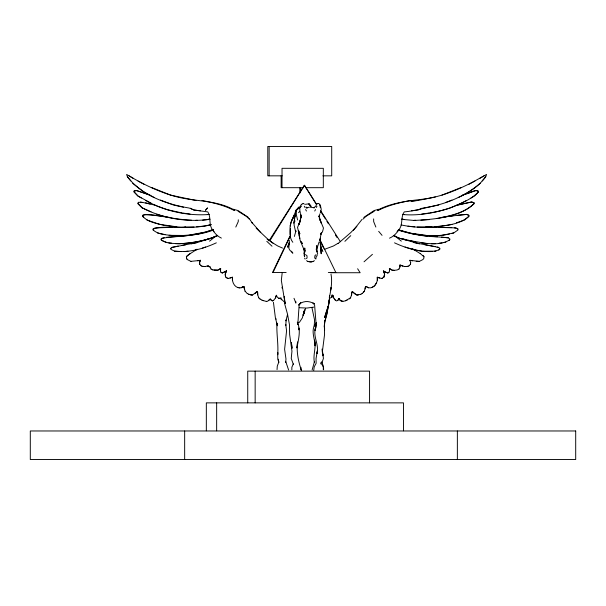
<?xml version="1.0" encoding="UTF-8"?>
<svg xmlns="http://www.w3.org/2000/svg" width="606" height="606" viewBox="0 0 606 606"><rect width="100%" height="100%" fill="white"/><g stroke="black" fill="none" stroke-linecap="round" stroke-linejoin="round"><path stroke-width="0.91" d="M316.287 256.224L315.84 259.095M289.365 240.332L288.85 248.308L289.812 250.142L292.857 253.194L291.478 251.187M399.006 269.064L399.968 266.882L400.013 265.057L402.884 266.239M284.532 299.705L284.828 304.432L287.494 314.06L289.441 324.604L289.63 334.512L291.956 351.154L291.244 358.441L293.342 364.357L293.327 363.888L291.88 367.175L291.842 369.819M238.294 219.796L238.256 221.599L235.802 227.053M319.059 217.145L319.089 215.85M324.46 322.24L324.505 320.657L324.483 326.286L324.407 324.172M238.075 287.661C233.764 286.343 231.871 281.267 232.477 277.131L230.007 278.025M290.388 228.629C290.077 233.333 289.57 238.363 292.819 242.271M321.195 233.204L319.915 240.165L320.332 238.294M232.401 280.222L232.552 277.321L228.227 278.449M329.512 297.591L329.013 302.296M345.564 300.72L350.526 297.834L351.578 294.857L351.753 292.077L352.419 291.584L354.48 293.66L356.889 295.031L360.767 294.289M277.04 369.592L277.283 366.122L278.896 361.797L278.775 362.343L277.76 358.752L277.76 352.533L277.7 354.745C278.563 344.147 276.366 333.52 276.957 323.081L277.298 324.255M351.586 294.902L351.791 292.236L352.457 291.751L356.896 295.077L358.297 295.024M329.103 300.099L328.763 304.432L324.574 323.786M329.331 297.887L329.482 295.933L329.528 297.175M333.709 297.97L332.883 295.342L331.868 297.114L332.111 295.039L331.868 297.114L329.55 298.432M220.569 269.125L220.379 270.753L221.069 272.503M294.569 218.917L295.001 215.198M294.743 216.819L294.077 224.955L295.433 230.924L295.986 231.378M315.696 328.217L316.067 323.627L314.605 305.015L312.923 303.045L314.446 303.697C309.719 301.394 305.841 300.531 300.803 303.045L299.144 305.015L297.811 324.619L297.387 322.407C301.197 330.899 298.288 339.383 297.016 347.92L297.554 341.951C296.273 351.806 298.425 361.471 301.379 370.44L300.993 368.781L301.114 369.289M379.75 278.086L377.311 277.321C378.144 282.426 374.122 288.926 368.387 287.752L366.418 286.547L365.426 286.82L364.441 291.138L362.093 293.607M328.831 303.561L328.77 304.098L329.361 299.379M320.294 207.676L320.006 204.722M301.144 216.683L301.265 215.789L300.962 217.539M220.41 270.814L220.728 268.519L217.872 270.215L212.895 269.92M365.198 288.941L365.426 286.82M315.734 328.028L316.271 322.559L315.067 330.52L315.453 327.99C312.855 337.004 319.286 344.359 317.036 353.465L317.377 350.677L316.037 358.654L316.143 363.282L314.219 366.804L313.741 370.44M316.234 249.823L316.764 245.559L316.93 251.937L316.627 250.217L317.68 253.952M410.656 262.55L410.391 264.299L409.095 265.769M410.406 264.36L410.679 262.633L409.83 260.292L419.276 261.413L422.844 259.595L423.761 258.55L423.98 256.739L423.094 255.482M421.587 242.945C430.836 243.756 441.683 245.248 449.773 239.764L449.879 238.953L448.288 237.802L432.987 236.484M141.334 197.988L137.948 196.033L134.002 191.86L134.123 190.958L136.577 190.526L148.425 194.518M304.227 310.848L302.394 317.824L299.417 322.331A1.682 0.765 1.9 0 1 297.561 322.331L297.319 322.157M290.88 222.993L290.024 227.659L290.229 235.211M295.986 230.841L294.365 236.454M303.568 314.446L303.432 315.12L304.666 309.984L303.182 315.059L304.674 310.022M323.293 369.819L323.316 367.175L321.68 363.888M299.379 224.114L299.493 223.561M300.811 218.41L301.447 215.509M282.207 272.594L281.335 280.366L285.055 303.561L284.297 296.47L284.335 297.887M312.113 369.978L314.446 361.661L314.37 362.267C312.825 355.025 316.408 347.526 314.537 340.148L315.15 345.761C314.87 338.959 310.878 331.005 314.878 324.718L314.234 326.111L314.559 319.907L311.893 307.439M329.512 296.872C331.02 289.41 332.459 281.57 330.982 274.01M304.136 311.219L303.25 315.302L305.553 308.666M295.781 212.638L296.243 210.562L295.781 212.638L297.629 219.986M316.385 250.452L319.059 242.044M295.099 216.721L296.016 212.812M321.21 232.992L320.862 234.393L321.377 232.719M328.55 304L327.013 314.037L324.505 321.975M299.394 223.046L299.122 223.909L300.508 219.758L299.159 223.978L300.94 217.145L300.531 213.713L301.174 216.016L300.947 215.221M434.252 251.308L438.759 249.96L439.744 249.324L439.623 248.112M293.539 223.22L294.493 219.607L294.917 221.417M287.509 314.514L285.926 320.885L286.176 319.907L285.774 325.475L285.737 324.445L286.577 330.838L284.608 349.261L285.979 358.987L285.684 362.267L285.797 361.661L288.592 369.978M318.998 216.645L319.991 213.713M290.077 225.977L291.259 221.766M303.894 253.952L304.856 250.217L304.507 251.937L304.757 247.998L305.053 251.914M295.349 211.744L295.887 210.04M290.956 222.311L294.19 215.365M320.847 211.411L321.233 209.237L320.498 206.025M275.503 297.97L276.412 295.342M482.171 180.899L485.709 176.785L486.573 174.422L468.938 184.262M300.576 206.025L299.818 207.608L299.864 211.411M300.402 206.904L300.841 205.729M197.685 260.792L200.397 260.292L199.525 262.55L199.76 264.299L201.056 265.769M200.397 260.292L199.556 262.633L199.783 264.36M287.585 246.687L289.373 242.43M225.447 276.238L225.258 274.124L226.538 270.784L225.235 274.071L225.424 276.177L225.94 277.283L228.25 278.502M296.122 210.433L291.766 220.425L293.736 217.198M299.197 223.409L299.462 222.781L298.834 224.152L299.925 221.682L297.538 227.417L298.788 232.651L299.955 233.719L299.311 232.719M288.607 245.316L287.774 247.271L289.471 243.415M321.9 362.873L323.415 358.441L322.468 350.957L324.558 334.565L324.483 326.134M308.855 204.184L309.03 203.813L305.401 204.305M273.018 272.511L289.963 236.719M289.835 236.363L272.526 272.511L286.146 272.511M376.508 282.722L374.584 285.827L371.486 287.661M377.318 280.169L377.265 277.131L381.53 278.502L383.863 277.222L384.621 274.071L383.378 270.784M383.871 277.283L384.628 274.124L383.424 270.996L386.196 272.639M297.031 209.835L298.493 207.616M331.868 297.114L332.853 295.205L333.701 297.925L335.504 300.349L336.527 300.909L337.784 300.44L338.936 298.637L337.784 300.44M316.302 207.472L316.976 206.229M297.152 209.691L298 208.123L296.592 209.85M314.741 211.04L315.544 209.562M320.279 212.608L320.718 211.827M316.953 256.02L317.256 254.747M269.935 240.627L304.424 185.247L316.59 204.336M170.672 248.619L170.975 248.134M268.958 240.915L304.424 185.247L316.423 204.51M186.406 256.808L187.322 255.543L197.056 249.233M397.074 231.697L398.15 230.257M298.841 207.32L297.152 209.562L299.114 206.835M212.941 230.174C196.412 236.643 178.278 235.226 161.347 238.469L161.105 239.764L162.09 240.552L166.794 242.544M478.498 191.791L474.437 196.033L471.006 197.988M269.738 299.281L267.572 301.288L266.299 301.379M474.089 203.593C460.643 216.516 438.676 218.645 420.905 220.145M353.404 230.295L362.07 219.349M363.577 292.092L364.433 291.092M153.083 229.121L154.992 227.917L172.452 227.333M485.709 176.763C478.831 186.194 468.809 192.776 458.257 197.533M321.029 233.666L322.513 231.818L323.46 228.03L319.301 218.137L320.733 221.448L319.097 216.077M268.738 300.606L270.329 298.803L271.39 300.485L272.647 300.909L273.67 300.349L275.48 297.925L276.344 295.205L277.343 297.167L278.692 298.303L281.07 297.872M448.955 216.304L466.65 214.372L468.892 215.319L468.923 216.304C459.848 224.69 446.236 225.424 434.517 226.818M468.923 216.304L464.605 220.031L456.439 222.811M356.843 226.311L350.692 232.651L338.087 243.536M298.516 212.691L299.72 211.494M344.89 241.332L350.753 235.658M363.1 219.061L365.948 216.357L374.349 211.191M254.876 293.713L257.012 291.751L257.648 292.236L257.739 294.902L258.762 297.834M349.268 298.925L350.518 297.788M372.44 254.331L364.039 261.8M209.547 241.143L216.092 235.908M297.675 209.176L301.182 206.464M142.698 215.365L144.963 214.418L162.59 216.304M480.225 183.353C464.166 197.026 443.683 205.048 422.95 208.04M363.797 217.433L374.099 210.547L378.932 209.229M301.205 204.722L301.773 204.275M301.023 205.093L302.864 203.374L303.28 203.616M448.751 240.521L449.758 239.734M213.441 237.476L214.721 236.499M315.984 254.694L314.878 255.755L314.703 258.042L315.385 258.52M296.599 209.471L300.849 206.548M178.247 246.066L172.028 247.377L170.657 248.589L170.854 249.324L174.589 251.157L180.823 251.498M317.961 203.404L316.749 204.237L315.696 206.305L313.794 207.714L314.325 207.843L310.242 207.176M190.216 253.513L186.383 256.739L186.58 258.61L187.466 259.656L191.011 261.413M219.955 268.769L217.849 270.155L214.244 270.102M438.744 249.93L439.729 249.293M226.538 270.784L222.25 273.041L221.046 272.442M304.424 254.747L304.098 255.187L304.689 256.376M138.047 202.715L138.691 202.313M314.453 260.709C312.181 262.163 308.78 262.148 306.5 260.709M241.12 287.752L243.127 286.547L244.066 286.82L244.301 288.941M479.907 178.3L483.997 175.861M338.148 243.233L333.497 245.968L324.248 249.445M318.142 203.616L318.567 203.374L319.529 204.161L320.657 206.904M226.614 270.996L222.22 272.98M377.674 210.115C392.249 202.434 408.906 200.866 424.927 198.95C442.638 196.45 459.128 189.125 474.907 181.05M377.78 210.615C387.885 205.373 399.271 202.699 410.413 200.48M247.286 293.562L251.058 295.077L252.46 295.077L256.936 291.584L257.565 292.077L257.717 294.857M360.775 294.342L362.085 293.562M273.647 300.303L272.617 300.864L271.367 300.44L270.624 299.235M389.514 238.173C394.029 236.272 397.278 232.477 399.846 228.432C402.914 223.25 400.68 216.827 404.232 211.903C416.064 210.858 427.056 207.047 438.752 205.04M161.363 238.499L164.241 237.719M409.08 265.708L408.027 266.337L404.831 266.549M194.829 250.392L197.079 249.293M398.99 269.003L397.119 269.981L394.392 270.321L392.12 270.155L390.037 268.769M466.355 200.548C455.061 206.744 442.804 210.956 430.055 212.903M208.706 265.549L205.252 266.549L202.086 266.276M422.124 208.169L418.269 209.994L411.58 210.812M216.334 242.839C203.358 248.763 188.936 252.96 174.573 251.134M387.666 272.98L388.855 272.442M461.492 187.398L441.971 195.124M213.403 229.538C200.881 234.454 187.148 235.666 173.793 235.719C166.839 234.689 158.658 235.007 153.144 229.969M213.38 229.439L205.555 232.022L191.966 234.598M445.38 202.586L451.947 200.078M211.35 238.181L214.501 237.014M465.552 193.95C469.097 194.041 476.278 187.89 478.505 191.86C470.938 199.98 459.772 203.783 449.796 208.169C434.638 212.797 418.61 216.016 402.71 214.501M462.34 195.162L475.945 190.595L478.384 191.019M202.396 248.096L205.631 247.021M181.739 245.407L197.033 242.597L208.881 238.878M347.124 300.167C344.329 301.417 340.527 302.356 338.974 298.803M313.014 261.459L310.999 262.05L307.757 261.459M203.98 240.347L210.562 238.476M198.723 233.878L202.904 232.734M365.463 286.994L366.456 286.721L368.403 287.805M451.606 233.461L453.682 232.924M458.121 204.873L471.566 201.965L474.006 202.662L474.104 203.646C464.537 213.168 449.94 215.789 437.131 218.486M455.424 205.593L471.582 202.018L474.021 202.715M211.153 224.72C195.95 228.432 179.952 227.697 164.574 225.47C157.045 223.364 148.106 222.463 142.637 216.259M191.231 243.87L197.003 242.559M435.366 196.942L417.837 200.518L410.966 201.253L416.375 200.503M211.13 224.621L205.033 225.962L196.571 226.833M451.955 224.417C435.32 227.788 417.776 228.636 401.142 224.917M444.024 242.498L445.872 242.127M306.689 207.714L306.083 207.843L309.371 207.207M441.918 235.333L453.697 232.962L457.962 230.015L457.591 228.56L454.303 227.833M381.522 278.449L382.553 278.245M172.043 247.399L185.906 244.71M200.427 260.383L190.988 261.353M197.882 234.113L183.792 236.166L166.438 237.294M449.463 234.037C432.661 237.552 414.83 235.378 398.695 229.879M406.118 266.572L408.012 266.276M440.903 217.509L453.114 215.766M421.738 214.07L429.131 213.032M313.772 307.121L306.81 308.068L299.281 307.712M209.721 219.334C187.587 222.349 164.362 218.789 144.304 208.896M457.931 215.206L466.665 214.418L468.908 215.365M202.624 220.145L209.699 219.243M435.987 251.157L422.579 251.225M439.153 243.15L442.092 242.847M184.254 251.581L188.004 251.225M429.29 219.614L414.027 220.455L401.914 219.334M209.115 214.501C187.345 216.047 164.915 211.244 145.857 200.548M239.317 287.873L241.143 287.805L243.203 286.721L244.142 286.994M185.565 226.97C175.02 228.773 162.984 225.326 153.068 229.083L153.166 230.015M306.197 258.52L307.053 258.042L307.007 255.755L305.477 254.573M207.313 214.516L209.093 214.403M440.054 235.454L427.965 235.446M183.073 235.446L169.104 235.333M208.138 219.281L209.964 219.183M431.881 226.932L417.284 227.023M205.275 266.61L202.109 266.337L201.033 265.708M413.981 220.319L415.701 220.289M184.701 227.144L194.011 227.023M431.32 243.71L435.426 243.68M234.416 210.115C216.819 200.01 196.185 201.76 177.179 196.942C159.257 192.269 142.425 183.974 126.624 174.422L127.427 176.785L130.851 180.899M432.495 251.49C419.352 252.301 406.346 248.293 394.521 242.839M438.714 227.333L451.773 227.598M282.214 175.838L267.784 175.838L267.784 146.485L331.709 146.485L331.709 175.838L322.877 175.838M303.614 187.686L281.131 187.686L281.131 175.695M305.492 187.686L323.324 187.686L323.324 168.316L282.025 168.316L282.025 187.686M309.787 261.504L311.143 261.504M328.338 272.511L335.845 272.511L319.763 239.279M330.952 272.73L360.161 272.73L357.623 268.753M252.437 295.031L248.589 294.289M175.376 243.68C189.587 243.748 204.146 241.279 217.183 235.817C205.336 240.635 192.329 243.029 179.512 243.786C173.346 243.241 166.18 243.87 161.082 239.734M456.174 227.917L425.7 226.97M195.836 220.289L197.548 220.319M416.231 261.307L419.261 261.353M401.604 219.183L403.437 219.281M398.21 230.174C411.027 233.984 424.185 236.719 437.615 236.764M402.672 214.403L404.444 214.516M441.448 237.128L448.304 237.832M414.731 226.833L407.959 226.174M191.564 220.213C179.793 219.523 167.96 218.031 156.757 214.191M394.408 270.382L392.127 270.215L389.393 268.519L389.56 270.814M176.808 226.818L159.461 224.334L146.872 219.986M426.162 235.348L410.815 233.227L399.483 230.098M168.733 242.9L171.68 243.211M342.86 301.379L340.451 300.561L338.936 298.637M427.139 243.62L408.209 240.347M427.147 236.166L410.618 233.424M200.457 210.812L193.859 209.994L190.042 208.267M401.876 219.243L404.513 219.577M182.694 213.032L190.042 214.07M170.68 217.509C161.522 217.062 151.545 213.168 142.675 215.319L142.66 216.304L143.713 217.463M421.821 251.111L413.792 249.596L405.05 247.021M403.702 239.143L399.604 238.416L393.855 235.749L399.649 238.522M424.753 244.71L438.577 247.399L439.933 248.619M189.17 208.04C166.438 204.199 141.872 195.708 127.419 176.763M164.946 234.575L157.355 232.924M412.572 260.853L409.83 260.292M435.116 246.589L413.731 242.559M195.98 200.503L170.581 195.124L151.295 187.398M437.093 247.104L438.562 247.377M404.846 266.61L400.687 265.186M278.669 298.258L279.601 298.432M201.987 200.48C213.085 202.684 224.44 205.32 234.454 210.615M181.777 212.903L167.264 209.661L156.689 205.942M238.052 287.608L239.347 287.926M415.436 242.014L403.649 239.037M140.478 201.965L150.197 204.063M183.459 207.229L173.543 205.04L160.439 200.078M419.503 243.9L401.937 238.878M210.085 266.882L207.244 266.239L210.108 266.943L211.047 269.064M142.637 202.51L138.66 202.26L137.933 203.646L142.092 207.828L151.008 211.82M156.56 205.593L145.569 202.836M263.625 300.674L266.329 301.424M233.151 209.229L238.06 210.547L248.362 217.433M400.346 238.476L406.853 240.347M262.065 300.167L263.648 300.72M150.046 195.162L136.6 190.595L134.123 190.958M397.225 237.31L399.566 238.181M282.54 248.089L277.722 245.968L270.897 241.756M189.989 208.169L193.859 209.994L207.805 211.903C211.138 216.91 208.782 223.197 211.63 228.432C214.024 232.393 217.046 236.181 221.379 238.097M154.272 197.533L143.811 191.882L132.684 183.353M211.024 269.003L212.918 269.981M151.121 203.215L137.926 195.973L133.979 191.791M412.36 248.718L420.231 253.573M143.561 208.525L142.069 207.775L137.91 203.593M413.497 249.233L415.716 250.392M138.062 181.08L143.986 184.262M237.969 211.191L246.4 216.357L249.18 219.061M259.951 298.925L262.087 300.212M129.154 175.861L133.153 178.3M384.075 271.23L387.673 273.041L388.87 272.503L389.544 270.753L389.416 269.125M267.208 239.287L269.42 240.771M420.223 253.513L423.995 256.808M285.343 302.932L280.457 298.281L281.646 299.803M273.109 243.233L267.632 238.991L256.202 228.212M394.945 235.908L401.323 241.143M225.917 277.222L227.205 278.245M303.394 203.404L304.379 204.237M306.007 206.979L307.257 208.131M258.732 297.788L259.982 298.97M266.799 241.332L272.003 246.203M309.537 204.737L310.522 206.214L309.03 203.813L311.355 206.502M247.316 293.607L244.998 291.092M382.045 235.355L378.682 231.348M260.762 232.651L251.854 222.402L252.202 223L249.316 218.539M334.398 299.114L335.497 300.303M457.613 228.598L458.06 229.121M186.557 258.55L187.443 259.595M212.517 229.538L214.047 231.697M309.249 204.29L310.522 206.214M320.642 210.699L340.398 241.711M320.922 211.729L325.422 218.955M326.922 221.364L328.422 223.773M335.421 235.007L336.921 237.416M294.008 298.296L295.864 303.091L295.751 301.318M375.856 227.053L373.66 221.599L373.644 218.895M305.613 209.562L306.454 211.04M304.295 206.229L304.909 207.472M321.506 248.793L322.877 251.664M304.621 258.111L305.091 259.095M319.642 239.726L323.634 248.149M300.023 211.827L300.394 212.608M275.738 318.309L276.109 319.218M320.521 362.842L320.998 364.039M321.665 361.797L323.346 366.122L323.657 369.327M321.438 248.907L321.983 250.566L319.877 241.794M245.021 291.138L244.066 286.82M275.7 318.93L277.359 325.77M273.435 302.296L275.389 317.794M300.917 367.281L301.038 367.789M320.642 221.031L321.097 223.046M304.492 256.224L304.159 250.111L300.053 240.143L298.75 231.348M304.545 251.157L304.401 250.452L304.56 252.164M320.316 244.104L321.18 253.77L320.71 245.839M299.129 235.067L299.728 238.491L299.228 235.386M298.758 231.424L299.076 234.295M298.811 232.265L298.932 233.401L298.766 230.788M278.283 359.176L278.434 360.631M322.354 352.419L322.059 349.064M298.963 329.679L298.803 327.99L298.993 329.853M298.803 231.992L298.978 233.977M322.877 354.139L322.99 355.767L322.862 353.942M300.561 187.724L300.652 191.496M300.243 187.443L300.356 192.049M299.932 187.39L300.068 192.988M304.409 255.58L304.417 256.596M399.96 264.852L399.968 266.882M457.363 430.972L457.363 459.515M403.498 430.79L403.498 402.869L206.335 402.869L206.335 430.79M369.569 402.869L369.569 371.13L247.733 371.13L247.733 402.869M269.14 146.485L269.14 175.838M255.156 371.13L255.156 402.869M216.653 402.869L216.653 430.79M184.663 430.972L184.663 459.515M320.203 219.789L320.195 220.243L320.203 219.789M331.005 287.744L330.573 290.229L331.005 287.744M325.725 313.56L324.604 317.597L328.194 306.303L325.725 313.56M207.123 208.35L205.472 210.32L207.578 207.911L207.123 208.35M300.349 303.121L298.69 305.083L300.834 302.727L300.349 303.121M575.7 430.972L30.3 430.972L30.3 459.515L575.7 459.515L575.7 430.972M302.296 243.377L300.629 241.34L302.296 243.377M304.341 250.483L303.75 248.49L304.341 250.483M324.611 328.346L324.255 325.695L324.581 330.444L324.574 328.346M292.039 348.155L291.403 342.761L292.039 348.155M282.32 288.373L282.214 287.244L282.32 288.373"/></g></svg>
